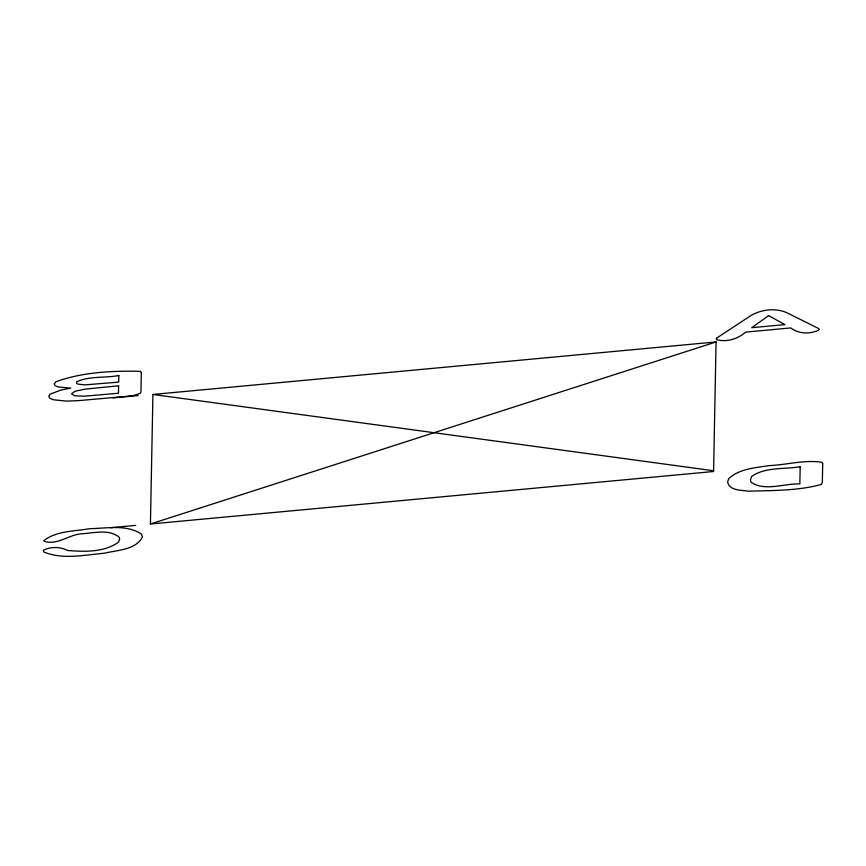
<?xml version="1.0" encoding="UTF-8"?>
<svg xmlns="http://www.w3.org/2000/svg" width="866" height="866" viewBox="0 0 866 866"><rect width="100%" height="100%" fill="white"/><g stroke="black" fill="none" stroke-linecap="round" stroke-linejoin="round"><path stroke-width="1.3" d="M150.435 524.006L152.925 394.452L716.074 341.94L713.584 471.494L150.435 524.006L716.074 341.94M113.045 397.895L138.192 395.556M110.588 527.719L135.724 525.381M152.925 394.452L713.606 470.747M118.61 385.803L118.469 393.24L84.327 396.195L74.736 395.849L71.575 393.857L74.941 391.248L84.911 389.17L118.61 385.803M118.815 375.519L118.685 382.112L85.095 384.872L78.113 384.136L76.706 383.497L76.641 381.765C89.544 375.833 105.078 378.171 118.815 375.519M141.32 372.705L140.952 391.865L140.14 393.359L133.559 395.513L127.259 396.292L77.94 400.687L66.292 401.099L53.465 399.767L49.914 398.284L48.767 396.357L50.174 394.117L61.183 389.981L70.774 388.098L58.314 386.983L55.218 385.749L54.212 384.06L55.846 381.798C82.216 372.088 112.926 370.637 140.552 371.341L141.32 372.705M800.184 466.666L799.848 483.953C784.239 483.282 765.133 491.726 751.049 482.254L750.4 479.84L751.699 476.43C765.512 466.698 784.304 469.556 800.184 466.666M822.7 463.646L822.343 482.319L821.358 484.419C798.041 490.892 772.667 490.437 748.495 491.184C741.502 490.069 729.399 490.86 727.592 481.994L728.739 478.649C739.38 468.647 755.293 467.867 769.03 465.616C786.566 464.912 804.514 459.554 821.91 462.282L822.7 463.646M119.595 539.247L118.642 542.051C104.45 552.476 84.511 551.859 67.645 550.473C60.317 546.695 51.559 546.608 44.036 549.888L43.3 550.841L43.928 552.043C62.937 559.912 84.716 554.879 104.58 553.212C117.256 550.018 135.767 550.116 142.403 536.952L141.483 534.127C126.588 524.125 106.637 528.444 89.707 528.682C74.53 531.388 56.301 530.782 43.798 540.665L44.469 541.434C57.611 545.309 68.739 534.766 81.447 533.781C93.528 533.185 108.986 528.671 119.129 537.201L119.595 539.247M717.048 337.837L716.182 339.017L716.961 339.797C727.104 342.276 737.843 338.985 745.572 332.133L790.723 327.922C798.755 333.93 809.396 334.276 818.381 330.379L819.204 329.448L818.467 328.441L787.908 313.232C775.849 307.257 759.958 309.379 748.971 316.826L717.048 337.837M768.651 315.625L751.71 327.694L784.888 324.598L768.651 315.625"/></g></svg>
